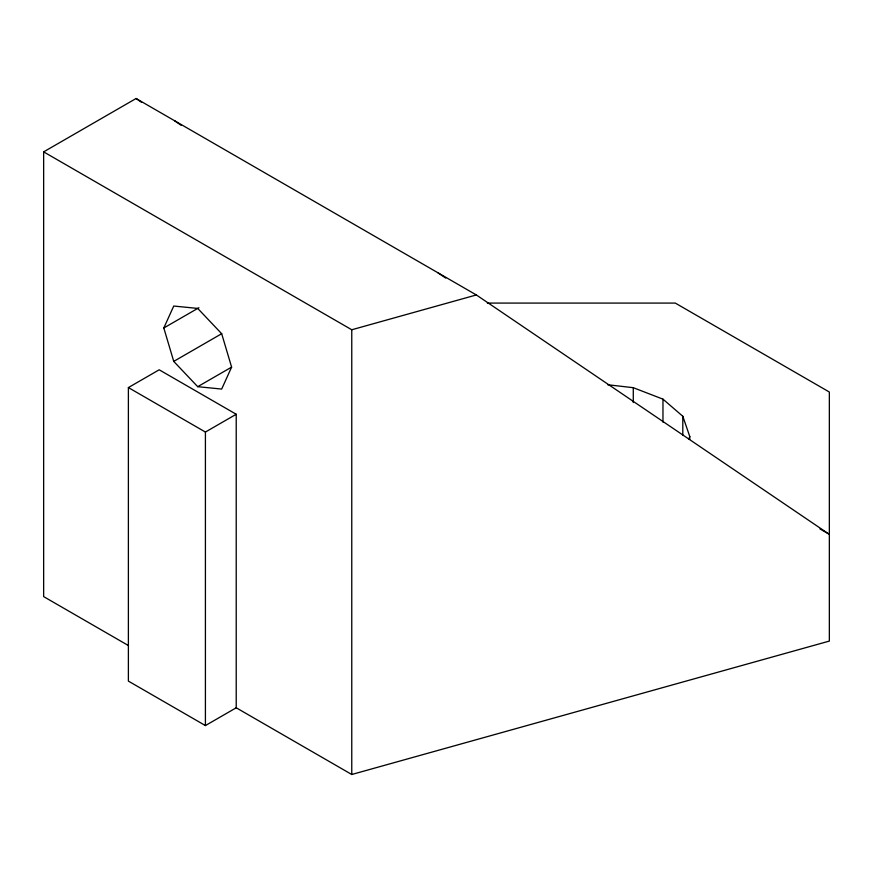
<?xml version="1.0" encoding="UTF-8"?>
<svg xmlns="http://www.w3.org/2000/svg" width="873" height="873" viewBox="0 0 873 873"><rect width="100%" height="100%" fill="white"/><g stroke="black" fill="none" stroke-linecap="round" stroke-linejoin="round"><path stroke-width="1.31" d="M688.895 439.032L689.768 436.5L682.806 416.279L662.967 399.147L633.285 387.688L607.684 384.753M163.818 327.986L173.738 306.041L197.713 308.42L221.677 333.715L231.607 367.118L221.677 389.063L197.713 386.684L173.738 361.389L163.818 327.986L198.913 307.722M128.538 645.616L43.65 596.608L43.65 151.869L136.09 98.507L476.352 294.954L829.35 534.341L820.009 528.951M236.223 707.785L205.417 725.572L128.386 681.104L128.386 387.579L159.192 369.792L236.223 414.26L236.223 707.785L351.764 774.493L829.35 641.077L829.35 392.032L675.287 303.084L487.352 303.084M173.738 361.389L221.72 333.693M197.713 386.684L231.64 367.096M128.386 387.579L205.417 432.048L236.223 414.26M43.65 151.869L351.764 329.765L476.352 294.954M437.842 272.725L445.732 278.072M174.6 120.747L181.3 125.428M136.09 98.507L141.666 102.414M689.768 436.5L689.768 439.206M682.806 416.279L682.806 435.201M662.967 399.147L662.967 422.117M633.285 387.688L633.285 402.551M351.764 329.765L351.764 774.493M205.417 432.048L205.417 725.572"/></g></svg>
